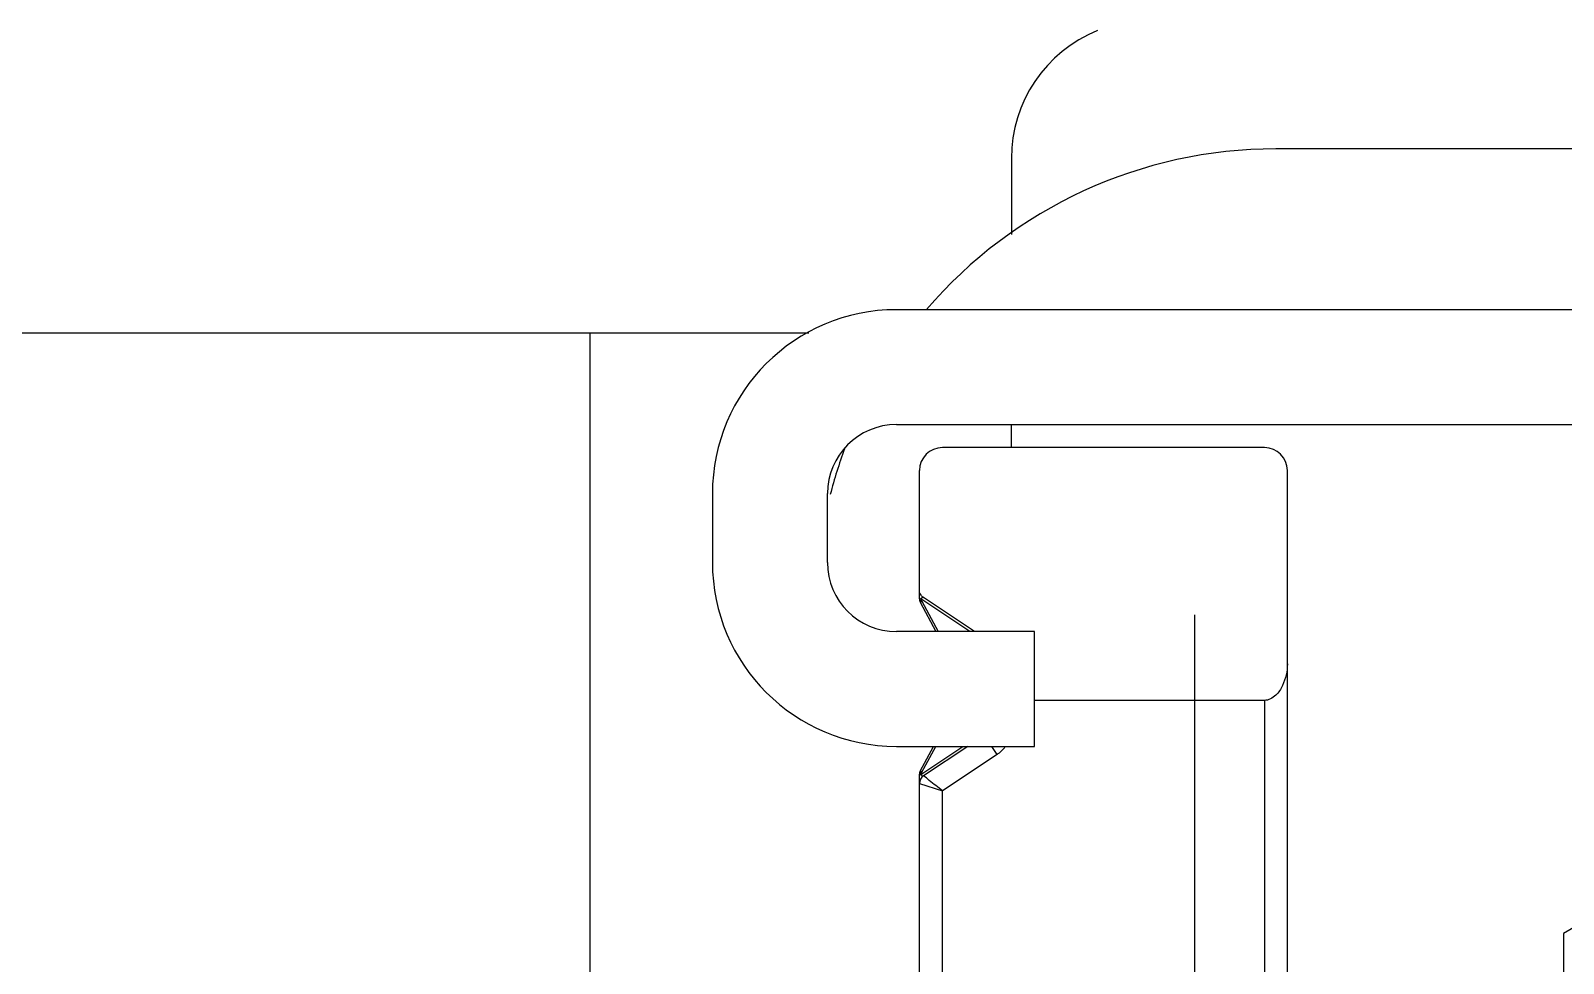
# Model space of a CAD drawing. Extents: x 27938 to 1042331, y -235042 to 1535213.
# Drawn here: x 704591.8 to 704888.3, y 745440.6 to 745621.1 of the extents above; entities that cross this region are included whole.
import ezdxf

# ---------------------------------------------------------------- set-up
doc = ezdxf.new("R2010")
doc.units = 0
doc.header["$LTSCALE"] = 1000
doc.header["$MEASUREMENT"] = 0

msp = doc.modelspace()

# ---------------------------------------------------------------- linework, layer by layer
at = {"linetype": 'Continuous'}
for p, q in [((705206.72, 745598.26), (704832.66, 745598.26)), ((704781.5, 745596.4), (704781.5, 745581.67)), ((705052.87, 745567.12), (704759.26, 745567.12)), ((701386.55, 745562.67), (704742.35, 745562.67)), ((704699.99, 745429.21), (704699.99, 745562.67)), ((704759.26, 745544.87), (705052.87, 745544.87)), ((704781.5, 745540.43), (704781.5, 745544.87)), ((704830.44, 745540.43), (704768.16, 745540.43)), ((704763.71, 745512.72), (704763.71, 745535.98)), ((704834.89, 745410.24), (704834.89, 745535.98)), ((704723.67, 745531.53), (704723.67, 745518.18)), ((704745.91, 745518.18), (704745.91, 745531.53)), ((704763.71, 745511.15), (704763.71, 745512.42)), ((704763.86, 745510.52), (704764.21, 745510.7)), ((704763.86, 745510.52), (704766.91, 745504.84)), ((704763.99, 745510.8), (704764.17, 745510.72)), ((704773.48, 745504.84), (704764.21, 745511.01)), ((704764.21, 745510.7), (704764.21, 745511.01)), ((704764.21, 745510.7), (704767.35, 745504.84)), ((704774.38, 745504.84), (704764.5, 745511.43)), ((704816.99, 745335.75), (704816.99, 745508.06)), ((704995.04, 745508.01), (704888.27, 745446.36)), ((704785.95, 745504.84), (704759.26, 745504.84)), ((704785.95, 745482.59), (704785.95, 745504.84)), ((704830.44, 745491.49), (704785.95, 745491.49)), ((704830.44, 745491.49), (704830.44, 745407.15)), ((704759.26, 745482.59), (704785.95, 745482.59)), ((704763.86, 745477.8), (704766.43, 745482.59)), ((704764.21, 745477.3), (704772.14, 745482.59)), ((704764.21, 745477.62), (704766.88, 745482.59)), ((704773.05, 745482.59), (704764.5, 745476.89)), ((704778.73, 745481.03), (704777.69, 745482.59)), ((704778.73, 745481.03), (704768.16, 745473.98)), ((704763.71, 745475.44), (704763.71, 745477.17)), ((704764.21, 745477.62), (704763.86, 745477.8)), ((704763.99, 745477.52), (704764.17, 745477.6)), ((704764.21, 745477.3), (704764.21, 745477.62)), ((704763.71, 745292.6), (704763.71, 745475.41)), ((704763.71, 745475.41), (704768.16, 745473.98)), ((704768.16, 745295.46), (704768.16, 745473.98)), ((704888.27, 745446.36), (704888.27, 745323.08))]:
    msp.add_line(p, q, dxfattribs=at)
for centre, radius, start, end in [((704808.19, 745596.4), 26.69, 112.0243, 180), ((704832.66, 745509.28), 88.97, 90, 139.4173), ((704759.26, 745531.53), 35.59, 90, 180), ((704759.26, 745531.53), 13.35, 90, 180), ((704832.66, 745509.28), 88.97, 159.6685, 165.625), ((704768.16, 745535.98), 4.45, 90, 180), ((704830.44, 745535.98), 4.45, 0, 90), ((704759.26, 745518.18), 35.59, 180, 270), ((704759.26, 745518.18), 13.35, 180, 270), ((704765.04, 745511.15), 1.33, 180, 208.1839), ((704764.47, 745511.67), 0.995, 238.1081, 241.2843), ((704765.49, 745512.91), 1.78, 215.4223, 236.3099), ((704764.75, 745512.3), 1.68, 249.7941, 251.2334), ((704775.27, 745486.21), 6.23, 303.6901, 324.1234), ((704765.04, 745477.17), 1.33, 151.8161, 180), ((704765.49, 745475.41), 1.78, 123.6901, 180), ((704764.47, 745476.65), 0.995, 118.7138, 121.9), ((704764.75, 745476.02), 1.68, 108.7744, 110.2094)]:
    msp.add_arc(centre, radius, start, end, dxfattribs=at)
for points in [[(704764.04, 745511.88), (704763.86, 745512.12), (704763.71, 745512.42), (704763.71, 745512.72)], [(704763.71, 745511.15), (704763.71, 745511.02), (704763.83, 745510.9), (704763.94, 745510.83)], [(704763.71, 745477.17), (704763.71, 745477.3), (704763.83, 745477.42), (704763.94, 745477.49)]]:
    msp.add_open_spline(points, degree=3, dxfattribs=at)
for points, knots in [([(704763.77, 745511.29), (704763.75, 745511.32), (704763.72, 745511.37), (704763.71, 745511.43), (704763.71, 745511.46)], [0, 0, 0, 0, 0.519447, 1, 1, 1, 1]), ([(704764.21, 745511.01), (704764.16, 745511.03), (704764, 745511.09), (704763.84, 745511.19), (704763.77, 745511.29)], [0, 0, 0, 0, 0.298151, 1, 1, 1, 1]), ([(704764.21, 745511.01), (704764.18, 745511.16), (704764.12, 745511.54), (704764.43, 745511.47), (704764.5, 745511.43)], [0, 0, 0, 0, 0.652586, 1, 1, 1, 1]), ([(704834.89, 745498.55), (704834.89, 745497.84), (704834.73, 745496.4), (704834.01, 745494.3), (704832.78, 745492.34), (704831.24, 745491.49), (704830.44, 745491.49)], [0, 0, 0, 0, 0.235531, 0.478205, 0.731471, 1, 1, 1, 1]), ([(704763.77, 745477.03), (704763.75, 745477), (704763.72, 745476.95), (704763.71, 745476.89), (704763.71, 745476.86)], [0, 0, 0, 0, 0.519543, 1, 1, 1, 1]), ([(704764.21, 745477.3), (704764.16, 745477.29), (704764, 745477.22), (704763.84, 745477.13), (704763.77, 745477.03)], [0, 0, 0, 0, 0.29815, 1, 1, 1, 1]), ([(704764.5, 745476.89), (704764.43, 745476.85), (704764.12, 745476.78), (704764.18, 745477.16), (704764.21, 745477.3)], [0, 0, 0, 0, 0.346904, 1, 1, 1, 1]), ([(704768.16, 745473.98), (704767.3, 745474.66), (704766.06, 745475.59), (704764.89, 745476.64), (704764.5, 745476.89)], [0, 0, 0, 0, 0.698346, 1, 1, 1, 1])]:
    msp.add_open_spline(points, degree=3, knots=knots, dxfattribs=at)

doc.saveas('drawing.dxf')
